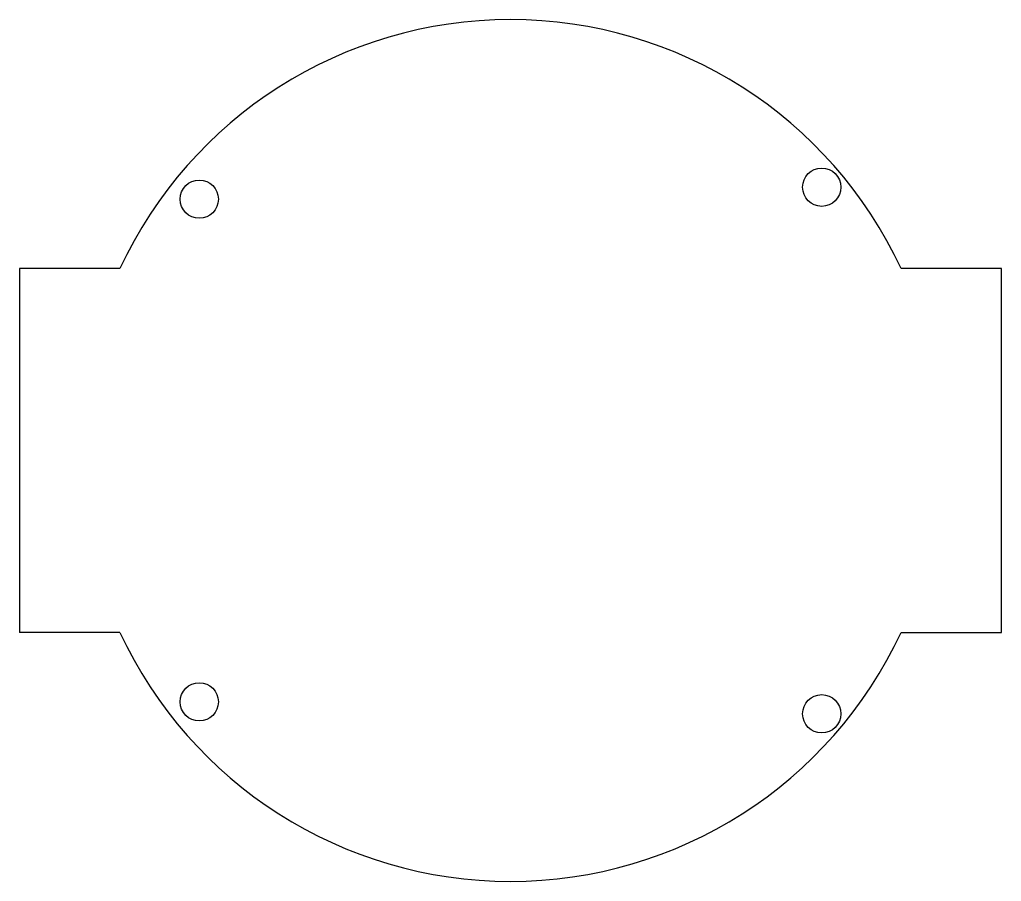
# Model space of a CAD drawing. Header units: millimetres. Extents: x -20.5 to 20.5, y -18 to 18.
import ezdxf

# ---------------------------------------------------------------- set-up
doc = ezdxf.new("R2010")
doc.units = ezdxf.units.MM
doc.layers.add('Sketch', color=7, linetype='CONTINUOUS')

msp = doc.modelspace()

# ---------------------------------------------------------------- linework, layer by layer
at = {"layer": 'Sketch'}
for p, q in [((-16.317, 7.6), (-20.5, 7.6)), ((-20.5, 7.6), (-20.5, -7.6)), ((20.5, 7.6), (16.317, 7.6)), ((20.5, -7.6), (20.5, 7.6)), ((-16.317, -7.6), (-20.5, -7.6)), ((16.317, -7.6), (20.5, -7.6))]:
    msp.add_line(p, q, dxfattribs=at)
for centre in [(13, 11), (-13, 10.5), (-13, -10.5), (13, -11)]:
    msp.add_circle(centre, 0.8, dxfattribs=at)
for start, end in [(24.975, 155.025), (-155.025, -24.975)]:
    msp.add_arc((0, 0), 18, start, end, dxfattribs=at)

doc.saveas('drawing.dxf')
